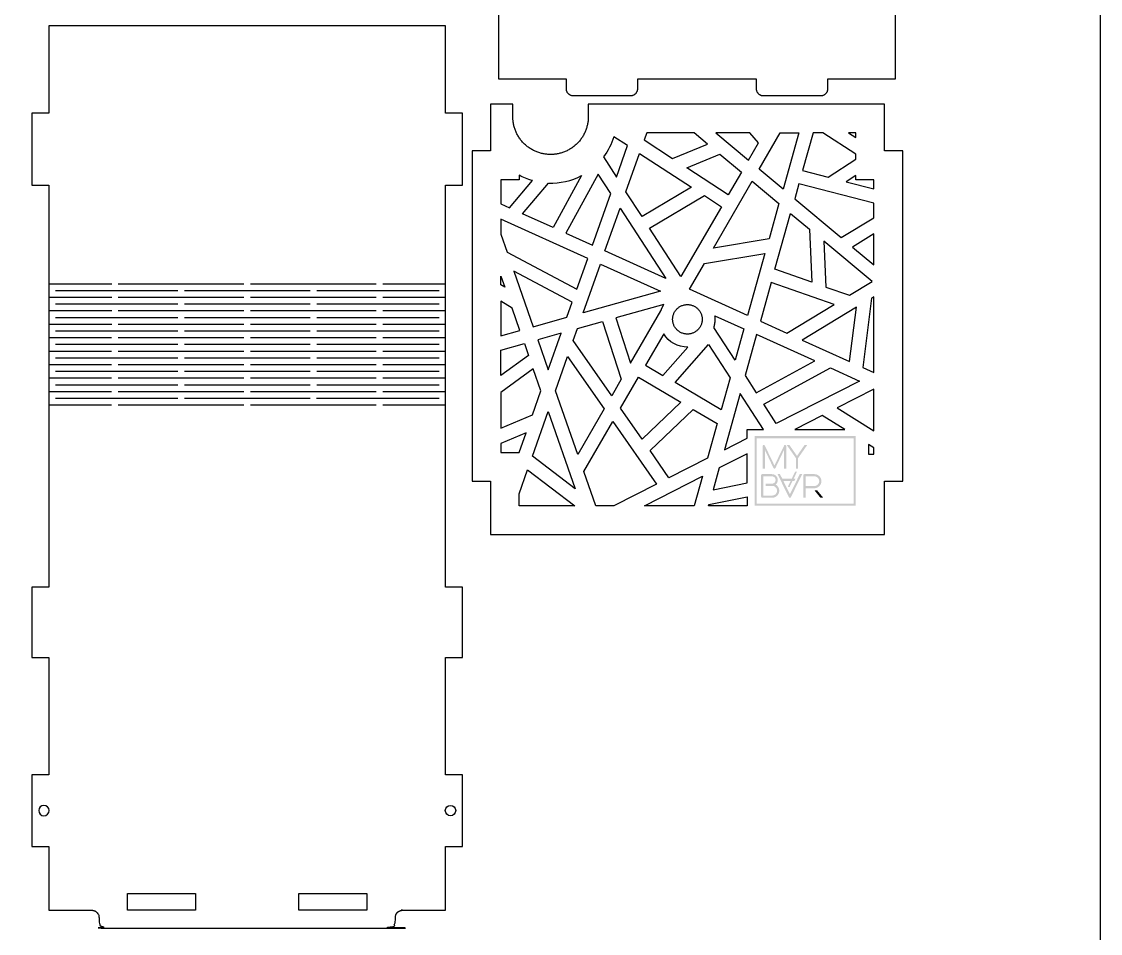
# Model space of a CAD drawing. Header units: millimetres. Extents: x -635 to 76, y -1320 to -500.
# Drawn here: x -224.7 to 76, y -1190.9 to -936.6 of the extents above; entities that cross this region are included whole.
import ezdxf

# ---------------------------------------------------------------- set-up
doc = ezdxf.new("R2010")
doc.units = ezdxf.units.MM
doc.layers.add('Default', color=18, linetype='Continuous', true_color=0x000000)
doc.layers.add('Layer 01', color=12, linetype='Continuous', true_color=0xc80000)

msp = doc.modelspace()

# ---------------------------------------------------------------- hatches: boundary and pattern name
at = {"layer": 'Default', "true_color": 0xffffff, "extrusion": (0, 0, -1)}
h = msp.add_hatch(color=7, dxfattribs=at)
h.paths.add_polyline_path([(-7.74, -1071.676), (20.404, -1071.676), (20.404, -1052.246), (-7.74, -1052.246)], flags=0)
h.paths.add_polyline_path([(19.85, -1071.036), (-7.185, -1071.036), (-7.185, -1052.886), (19.85, -1052.886)], flags=0)
for points in [[(11.617, -1061.327), (12.231, -1061.327), (12.231, -1056.101), (14.633, -1061.173), (14.639, -1061.182), (14.644, -1061.19), (14.65, -1061.199), (14.657, -1061.207), (14.663, -1061.214), (14.67, -1061.222), (14.676, -1061.229), (14.683, -1061.236), (14.691, -1061.243), (14.698, -1061.249), (14.706, -1061.255), (14.713, -1061.261), (14.722, -1061.267), (14.73, -1061.273), (14.738, -1061.278), (14.747, -1061.283), (14.756, -1061.288), (14.765, -1061.292), (14.774, -1061.296), (14.783, -1061.3), (14.792, -1061.304), (14.801, -1061.307), (14.81, -1061.31), (14.819, -1061.312), (14.829, -1061.315), (14.838, -1061.317), (14.847, -1061.318), (14.857, -1061.32), (14.867, -1061.321), (14.876, -1061.322), (14.886, -1061.322), (14.896, -1061.322), (14.906, -1061.322), (14.917, -1061.322), (14.927, -1061.321), (14.937, -1061.32), (14.946, -1061.319), (14.956, -1061.317), (14.965, -1061.315), (14.975, -1061.313), (14.984, -1061.311), (14.993, -1061.308), (15.002, -1061.305), (15.011, -1061.301), (15.02, -1061.298), (15.028, -1061.294), (15.037, -1061.29), (15.045, -1061.285), (15.053, -1061.28), (15.061, -1061.275), (15.069, -1061.27), (15.077, -1061.264), (15.084, -1061.258), (15.092, -1061.252), (15.099, -1061.245), (15.106, -1061.239), (15.113, -1061.231), (15.12, -1061.224), (15.127, -1061.216), (15.134, -1061.208), (15.14, -1061.2), (15.147, -1061.191), (15.153, -1061.183), (15.159, -1061.173), (17.552, -1056.101), (17.552, -1061.327), (18.166, -1061.327), (18.166, -1055.006), (18.166, -1054.992), (18.165, -1054.978), (18.164, -1054.964), (18.164, -1054.958), (18.163, -1054.951), (18.162, -1054.945), (18.161, -1054.938), (18.16, -1054.932), (18.158, -1054.926), (18.157, -1054.92), (18.156, -1054.914), (18.154, -1054.908), (18.152, -1054.902), (18.151, -1054.896), (18.149, -1054.891), (18.147, -1054.885), (18.145, -1054.879), (18.143, -1054.874), (18.14, -1054.869), (18.138, -1054.863), (18.135, -1054.858), (18.133, -1054.853), (18.13, -1054.848), (18.127, -1054.843), (18.124, -1054.838), (18.121, -1054.833), (18.118, -1054.829), (18.115, -1054.824), (18.111, -1054.819), (18.108, -1054.815), (18.104, -1054.811), (18.101, -1054.806), (18.097, -1054.802), (18.093, -1054.798), (18.089, -1054.794), (18.085, -1054.79), (18.081, -1054.786), (18.076, -1054.782), (18.072, -1054.778), (18.067, -1054.775), (18.063, -1054.771), (18.058, -1054.768), (18.053, -1054.764), (18.048, -1054.761), (18.043, -1054.758), (18.038, -1054.754), (18.032, -1054.751), (18.027, -1054.748), (18.021, -1054.745), (18.016, -1054.742), (18.01, -1054.74), (18.004, -1054.737), (17.998, -1054.734), (17.992, -1054.732), (17.986, -1054.729), (17.973, -1054.725), (17.96, -1054.72), (17.947, -1054.716), (17.941, -1054.714), (17.935, -1054.712), (17.929, -1054.711), (17.923, -1054.709), (17.917, -1054.707), (17.911, -1054.706), (17.905, -1054.705), (17.898, -1054.704), (17.892, -1054.703), (17.886, -1054.702), (17.88, -1054.701), (17.874, -1054.701), (17.868, -1054.7), (17.862, -1054.7), (17.856, -1054.7), (17.849, -1054.7), (17.843, -1054.7), (17.837, -1054.7), (17.831, -1054.701), (17.825, -1054.702), (17.818, -1054.702), (17.812, -1054.703), (17.806, -1054.704), (17.8, -1054.706), (17.794, -1054.707), (17.787, -1054.709), (17.781, -1054.71), (17.775, -1054.712), (17.769, -1054.714), (17.762, -1054.716), (17.756, -1054.718), (17.75, -1054.721), (17.737, -1054.726), (17.731, -1054.729), (17.725, -1054.731), (17.719, -1054.734), (17.714, -1054.737), (17.708, -1054.74), (17.702, -1054.743), (17.697, -1054.747), (17.691, -1054.75), (17.686, -1054.754), (17.681, -1054.757), (17.676, -1054.761), (17.671, -1054.764), (17.666, -1054.768), (17.661, -1054.772), (17.656, -1054.776), (17.652, -1054.78), (17.647, -1054.785), (17.643, -1054.789), (17.638, -1054.793), (17.634, -1054.798), (17.63, -1054.802), (17.626, -1054.807), (17.622, -1054.812), (17.618, -1054.817), (17.614, -1054.822), (17.61, -1054.827), (17.607, -1054.832), (17.603, -1054.837), (17.6, -1054.842), (17.596, -1054.848), (14.896, -1060.428), (12.187, -1054.848), (12.183, -1054.842), (12.18, -1054.837), (12.177, -1054.832), (12.173, -1054.827), (12.169, -1054.822), (12.166, -1054.817), (12.162, -1054.812), (12.158, -1054.807), (12.154, -1054.802), (12.15, -1054.798), (12.146, -1054.793), (12.141, -1054.789), (12.137, -1054.785), (12.132, -1054.78), (12.128, -1054.776), (12.123, -1054.772), (12.119, -1054.768), (12.114, -1054.764), (12.109, -1054.761), (12.104, -1054.757), (12.099, -1054.754), (12.094, -1054.75), (12.089, -1054.747), (12.083, -1054.743), (12.078, -1054.74), (12.072, -1054.737), (12.067, -1054.734), (12.061, -1054.731), (12.056, -1054.729), (12.05, -1054.726), (12.044, -1054.723), (12.038, -1054.721), (12.032, -1054.718), (12.026, -1054.716), (12.02, -1054.714), (12.014, -1054.712), (12.008, -1054.71), (12.002, -1054.709), (11.996, -1054.707), (11.99, -1054.706), (11.984, -1054.704), (11.978, -1054.703), (11.972, -1054.702), (11.965, -1054.702), (11.959, -1054.701), (11.953, -1054.7), (11.947, -1054.7), (11.941, -1054.7), (11.935, -1054.7), (11.929, -1054.7), (11.923, -1054.7), (11.917, -1054.701), (11.911, -1054.701), (11.905, -1054.702), (11.899, -1054.703), (11.893, -1054.704), (11.887, -1054.705), (11.881, -1054.706), (11.875, -1054.707), (11.869, -1054.709), (11.863, -1054.711), (11.857, -1054.712), (11.851, -1054.714), (11.845, -1054.716), (11.839, -1054.718), (11.833, -1054.72), (11.827, -1054.722), (11.821, -1054.724), (11.816, -1054.726), (11.81, -1054.728), (11.804, -1054.73), (11.799, -1054.733), (11.793, -1054.735), (11.788, -1054.738), (11.782, -1054.741), (11.777, -1054.744), (11.772, -1054.746), (11.766, -1054.75), (11.761, -1054.753), (11.756, -1054.756), (11.751, -1054.759), (11.746, -1054.763), (11.741, -1054.766), (11.736, -1054.77), (11.732, -1054.774), (11.727, -1054.777), (11.722, -1054.781), (11.718, -1054.785), (11.713, -1054.79), (11.709, -1054.794), (11.704, -1054.798), (11.7, -1054.803), (11.695, -1054.807), (11.691, -1054.812), (11.687, -1054.817), (11.683, -1054.821), (11.679, -1054.826), (11.675, -1054.831), (11.671, -1054.837), (11.667, -1054.842), (11.664, -1054.847), (11.66, -1054.852), (11.657, -1054.857), (11.654, -1054.863), (11.651, -1054.868), (11.648, -1054.873), (11.645, -1054.879), (11.643, -1054.884), (11.64, -1054.89), (11.638, -1054.896), (11.636, -1054.901), (11.633, -1054.907), (11.631, -1054.913), (11.63, -1054.919), (11.628, -1054.924), (11.626, -1054.93), (11.625, -1054.936), (11.623, -1054.942), (11.622, -1054.949), (11.621, -1054.955), (11.62, -1054.961), (11.619, -1054.967), (11.619, -1054.973), (11.618, -1054.98), (11.618, -1054.986), (11.617, -1054.993), (11.617, -1054.999), (11.617, -1055.006)], [(8.315, -1058.395), (8.315, -1061.297), (8.92, -1061.297), (8.92, -1058.368), (11.463, -1054.73), (10.718, -1054.73), (8.614, -1057.764), (6.518, -1054.73), (5.773, -1054.73)], [(8.618, -1062.187), (9.408, -1063.814), (10.664, -1066.403), (11.176, -1066.374), (9.867, -1063.683), (9.124, -1062.158)]]:
    msp.add_hatch(color=7, dxfattribs=at).paths.add_polyline_path(points, flags=0)
at = {"layer": 'Default', "true_color": 0xffffff}
h = msp.add_hatch(color=7, dxfattribs=at)
h.paths.add_polyline_path([(-13.84, -1066.457), (-13.876, -1066.401), (-13.913, -1066.347), (-13.951, -1066.294), (-13.991, -1066.243), (-14.033, -1066.194), (-14.075, -1066.146), (-14.119, -1066.099), (-14.164, -1066.054), (-14.211, -1066.011), (-14.259, -1065.969), (-14.309, -1065.929), (-14.36, -1065.89), (-14.412, -1065.853), (-14.465, -1065.818), (-14.52, -1065.783), (-14.576, -1065.751), (-14.542, -1065.722), (-14.508, -1065.692), (-14.476, -1065.662), (-14.444, -1065.631), (-14.413, -1065.598), (-14.383, -1065.566), (-14.354, -1065.532), (-14.327, -1065.498), (-14.3, -1065.462), (-14.274, -1065.426), (-14.249, -1065.39), (-14.225, -1065.352), (-14.202, -1065.314), (-14.179, -1065.275), (-14.158, -1065.235), (-14.138, -1065.194), (-14.119, -1065.153), (-14.101, -1065.111), (-14.084, -1065.069), (-14.069, -1065.026), (-14.055, -1064.983), (-14.042, -1064.939), (-14.03, -1064.895), (-14.02, -1064.851), (-14.01, -1064.806), (-14.002, -1064.761), (-13.996, -1064.715), (-13.99, -1064.669), (-13.986, -1064.622), (-13.983, -1064.575), (-13.981, -1064.527), (-13.98, -1064.479), (-13.981, -1064.437), (-13.982, -1064.395), (-13.985, -1064.353), (-13.988, -1064.312), (-13.993, -1064.271), (-13.998, -1064.23), (-14.005, -1064.19), (-14.012, -1064.15), (-14.021, -1064.11), (-14.03, -1064.071), (-14.04, -1064.032), (-14.052, -1063.994), (-14.064, -1063.956), (-14.078, -1063.918), (-14.092, -1063.881), (-14.107, -1063.844), (-14.124, -1063.807), (-14.141, -1063.772), (-14.158, -1063.736), (-14.177, -1063.701), (-14.196, -1063.667), (-14.216, -1063.634), (-14.237, -1063.6), (-14.259, -1063.568), (-14.281, -1063.536), (-14.304, -1063.504), (-14.328, -1063.473), (-14.352, -1063.443), (-14.378, -1063.413), (-14.404, -1063.384), (-14.43, -1063.355), (-14.458, -1063.327), (-14.486, -1063.299), (-14.515, -1063.272), (-14.544, -1063.246), (-14.574, -1063.221), (-14.605, -1063.196), (-14.636, -1063.173), (-14.667, -1063.15), (-14.699, -1063.127), (-14.732, -1063.106), (-14.765, -1063.085), (-14.799, -1063.065), (-14.833, -1063.046), (-14.868, -1063.027), (-14.903, -1063.009), (-14.939, -1062.992), (-14.975, -1062.976), (-15.012, -1062.961), (-15.05, -1062.946), (-15.087, -1062.933), (-15.125, -1062.92), (-15.164, -1062.909), (-15.202, -1062.899), (-15.242, -1062.889), (-15.281, -1062.881), (-15.321, -1062.873), (-15.361, -1062.867), (-15.402, -1062.861), (-15.443, -1062.857), (-15.484, -1062.853), (-15.526, -1062.851), (-15.568, -1062.849), (-15.611, -1062.849), (-18.294, -1062.849), (-18.301, -1062.849), (-18.309, -1062.849), (-18.317, -1062.85), (-18.324, -1062.85), (-18.331, -1062.851), (-18.339, -1062.852), (-18.346, -1062.853), (-18.353, -1062.854), (-18.36, -1062.856), (-18.367, -1062.857), (-18.375, -1062.859), (-18.381, -1062.861), (-18.388, -1062.863), (-18.395, -1062.866), (-18.402, -1062.868), (-18.409, -1062.871), (-18.415, -1062.874), (-18.422, -1062.877), (-18.429, -1062.88), (-18.435, -1062.883), (-18.442, -1062.887), (-18.448, -1062.89), (-18.454, -1062.894), (-18.461, -1062.898), (-18.467, -1062.902), (-18.473, -1062.907), (-18.479, -1062.911), (-18.485, -1062.916), (-18.491, -1062.921), (-18.497, -1062.926), (-18.503, -1062.931), (-18.509, -1062.937), (-18.514, -1062.942), (-18.52, -1062.948), (-18.525, -1062.953), (-18.53, -1062.959), (-18.535, -1062.965), (-18.54, -1062.971), (-18.544, -1062.977), (-18.549, -1062.983), (-18.553, -1062.989), (-18.557, -1062.995), (-18.561, -1063.001), (-18.565, -1063.007), (-18.568, -1063.014), (-18.571, -1063.02), (-18.575, -1063.026), (-18.578, -1063.033), (-18.58, -1063.04), (-18.583, -1063.046), (-18.585, -1063.053), (-18.588, -1063.06), (-18.59, -1063.067), (-18.592, -1063.074), (-18.593, -1063.081), (-18.595, -1063.088), (-18.596, -1063.095), (-18.597, -1063.102), (-18.598, -1063.109), (-18.599, -1063.117), (-18.6, -1063.124), (-18.6, -1063.132), (-18.6, -1063.139), (-18.601, -1063.147), (-18.601, -1069.109), (-18.6, -1069.116), (-18.6, -1069.124), (-18.6, -1069.131), (-18.599, -1069.139), (-18.598, -1069.146), (-18.597, -1069.154), (-18.596, -1069.161), (-18.595, -1069.168), (-18.593, -1069.175), (-18.592, -1069.182), (-18.59, -1069.189), (-18.588, -1069.196), (-18.585, -1069.203), (-18.583, -1069.21), (-18.58, -1069.217), (-18.578, -1069.224), (-18.575, -1069.23), (-18.571, -1069.237), (-18.568, -1069.244), (-18.565, -1069.25), (-18.561, -1069.257), (-18.557, -1069.263), (-18.553, -1069.269), (-18.549, -1069.275), (-18.544, -1069.282), (-18.54, -1069.288), (-18.535, -1069.294), (-18.53, -1069.3), (-18.525, -1069.306), (-18.52, -1069.312), (-18.514, -1069.318), (-18.509, -1069.323), (-18.503, -1069.329), (-18.497, -1069.335), (-18.491, -1069.34), (-18.485, -1069.345), (-18.479, -1069.35), (-18.473, -1069.355), (-18.467, -1069.359), (-18.461, -1069.364), (-18.454, -1069.368), (-18.448, -1069.372), (-18.442, -1069.376), (-18.435, -1069.38), (-18.429, -1069.383), (-18.422, -1069.386), (-18.415, -1069.39), (-18.409, -1069.392), (-18.402, -1069.395), (-18.395, -1069.398), (-18.388, -1069.4), (-18.381, -1069.403), (-18.375, -1069.405), (-18.367, -1069.407), (-18.36, -1069.408), (-18.353, -1069.41), (-18.346, -1069.411), (-18.339, -1069.412), (-18.331, -1069.413), (-18.324, -1069.414), (-18.317, -1069.415), (-18.309, -1069.415), (-18.301, -1069.415), (-18.294, -1069.416), (-15.471, -1069.416), (-15.422, -1069.414), (-15.373, -1069.411), (-15.324, -1069.407), (-15.276, -1069.402), (-15.229, -1069.395), (-15.182, -1069.388), (-15.135, -1069.379), (-15.088, -1069.369), (-15.042, -1069.358), (-14.996, -1069.346), (-14.951, -1069.333), (-14.906, -1069.318), (-14.861, -1069.303), (-14.817, -1069.286), (-14.773, -1069.268), (-14.73, -1069.249), (-14.687, -1069.229), (-14.645, -1069.208), (-14.603, -1069.186), (-14.562, -1069.163), (-14.522, -1069.14), (-14.482, -1069.116), (-14.443, -1069.091), (-14.404, -1069.065), (-14.367, -1069.038), (-14.33, -1069.011), (-14.293, -1068.982), (-14.257, -1068.953), (-14.222, -1068.923), (-14.188, -1068.892), (-14.154, -1068.861), (-14.121, -1068.828), (-14.088, -1068.795), (-14.057, -1068.761), (-14.026, -1068.726), (-13.996, -1068.691), (-13.967, -1068.655), (-13.939, -1068.618), (-13.912, -1068.58), (-13.886, -1068.542), (-13.861, -1068.503), (-13.836, -1068.463), (-13.813, -1068.423), (-13.79, -1068.382), (-13.768, -1068.34), (-13.748, -1068.297), (-13.728, -1068.254), (-13.708, -1068.21), (-13.69, -1068.165), (-13.674, -1068.121), (-13.658, -1068.075), (-13.643, -1068.03), (-13.63, -1067.984), (-13.618, -1067.938), (-13.607, -1067.892), (-13.597, -1067.845), (-13.588, -1067.798), (-13.58, -1067.751), (-13.574, -1067.703), (-13.569, -1067.655), (-13.565, -1067.607), (-13.562, -1067.558), (-13.56, -1067.51), (-13.559, -1067.46), (-13.561, -1067.392), (-13.564, -1067.324), (-13.569, -1067.257), (-13.577, -1067.191), (-13.587, -1067.125), (-13.593, -1067.093), (-13.599, -1067.06), (-13.606, -1067.028), (-13.613, -1066.996), (-13.621, -1066.965), (-13.63, -1066.933), (-13.639, -1066.902), (-13.648, -1066.871), (-13.658, -1066.84), (-13.669, -1066.809), (-13.68, -1066.779), (-13.692, -1066.749), (-13.704, -1066.718), (-13.717, -1066.689), (-13.731, -1066.659), (-13.745, -1066.629), (-13.759, -1066.6), (-13.774, -1066.571), (-13.79, -1066.542), (-13.806, -1066.513)], flags=0)
h.paths.add_polyline_path([(-14.278, -1067.986), (-14.292, -1068.017), (-14.306, -1068.047), (-14.321, -1068.076), (-14.336, -1068.105), (-14.352, -1068.134), (-14.368, -1068.161), (-14.386, -1068.189), (-14.403, -1068.216), (-14.422, -1068.242), (-14.441, -1068.268), (-14.46, -1068.293), (-14.481, -1068.318), (-14.501, -1068.342), (-14.523, -1068.366), (-14.545, -1068.389), (-14.568, -1068.412), (-14.591, -1068.434), (-14.615, -1068.455), (-14.639, -1068.476), (-14.664, -1068.497), (-14.689, -1068.517), (-14.714, -1068.536), (-14.741, -1068.555), (-14.767, -1068.573), (-14.794, -1068.59), (-14.822, -1068.607), (-14.85, -1068.623), (-14.878, -1068.639), (-14.907, -1068.654), (-14.937, -1068.669), (-14.967, -1068.683), (-14.997, -1068.696), (-15.028, -1068.709), (-15.059, -1068.721), (-15.09, -1068.732), (-15.122, -1068.743), (-15.153, -1068.752), (-15.185, -1068.761), (-15.217, -1068.768), (-15.249, -1068.775), (-15.282, -1068.782), (-15.314, -1068.787), (-15.347, -1068.792), (-15.38, -1068.795), (-15.414, -1068.798), (-15.447, -1068.8), (-15.481, -1068.801), (-15.514, -1068.802), (-17.987, -1068.802), (-17.987, -1063.454), (-15.611, -1063.454), (-15.585, -1063.454), (-15.559, -1063.455), (-15.533, -1063.457), (-15.507, -1063.459), (-15.482, -1063.462), (-15.456, -1063.465), (-15.431, -1063.47), (-15.406, -1063.475), (-15.381, -1063.48), (-15.357, -1063.486), (-15.332, -1063.493), (-15.308, -1063.501), (-15.284, -1063.509), (-15.26, -1063.518), (-15.236, -1063.527), (-15.212, -1063.537), (-15.189, -1063.548), (-15.166, -1063.559), (-15.143, -1063.57), (-15.121, -1063.582), (-15.099, -1063.594), (-15.078, -1063.607), (-15.057, -1063.62), (-15.037, -1063.634), (-15.017, -1063.648), (-14.997, -1063.662), (-14.978, -1063.677), (-14.959, -1063.692), (-14.941, -1063.707), (-14.922, -1063.723), (-14.905, -1063.74), (-14.888, -1063.756), (-14.871, -1063.774), (-14.855, -1063.791), (-14.839, -1063.809), (-14.823, -1063.828), (-14.808, -1063.846), (-14.793, -1063.866), (-14.779, -1063.885), (-14.765, -1063.905), (-14.751, -1063.926), (-14.738, -1063.947), (-14.726, -1063.968), (-14.713, -1063.99), (-14.702, -1064.012), (-14.69, -1064.034), (-14.679, -1064.057), (-14.669, -1064.081), (-14.658, -1064.104), (-14.649, -1064.128), (-14.64, -1064.152), (-14.632, -1064.176), (-14.625, -1064.201), (-14.618, -1064.225), (-14.612, -1064.25), (-14.606, -1064.275), (-14.601, -1064.3), (-14.597, -1064.325), (-14.593, -1064.35), (-14.59, -1064.376), (-14.588, -1064.401), (-14.586, -1064.427), (-14.585, -1064.453), (-14.585, -1064.479), (-14.585, -1064.506), (-14.586, -1064.532), (-14.588, -1064.558), (-14.59, -1064.583), (-14.593, -1064.609), (-14.597, -1064.634), (-14.601, -1064.659), (-14.606, -1064.684), (-14.612, -1064.709), (-14.618, -1064.734), (-14.625, -1064.759), (-14.632, -1064.783), (-14.64, -1064.807), (-14.649, -1064.831), (-14.658, -1064.855), (-14.669, -1064.878), (-14.679, -1064.902), (-14.69, -1064.925), (-14.702, -1064.948), (-14.713, -1064.97), (-14.726, -1064.992), (-14.738, -1065.013), (-14.751, -1065.034), (-14.765, -1065.055), (-14.779, -1065.075), (-14.793, -1065.095), (-14.808, -1065.115), (-14.823, -1065.134), (-14.839, -1065.153), (-14.855, -1065.171), (-14.871, -1065.189), (-14.888, -1065.207), (-14.905, -1065.224), (-14.922, -1065.241), (-14.941, -1065.258), (-14.959, -1065.274), (-14.978, -1065.289), (-14.997, -1065.304), (-15.017, -1065.318), (-15.037, -1065.332), (-15.057, -1065.346), (-15.078, -1065.359), (-15.099, -1065.371), (-15.121, -1065.383), (-15.143, -1065.395), (-15.166, -1065.406), (-15.189, -1065.416), (-15.212, -1065.426), (-15.236, -1065.436), (-15.26, -1065.445), (-15.284, -1065.453), (-15.308, -1065.461), (-15.332, -1065.468), (-15.357, -1065.474), (-15.381, -1065.48), (-15.406, -1065.486), (-15.431, -1065.49), (-15.456, -1065.494), (-15.482, -1065.498), (-15.507, -1065.5), (-15.533, -1065.502), (-15.559, -1065.504), (-15.585, -1065.505), (-15.611, -1065.505), (-17.316, -1065.505), (-17.316, -1066.119), (-15.514, -1066.119), (-15.481, -1066.119), (-15.447, -1066.121), (-15.414, -1066.123), (-15.38, -1066.126), (-15.347, -1066.129), (-15.314, -1066.134), (-15.282, -1066.139), (-15.249, -1066.145), (-15.217, -1066.152), (-15.185, -1066.16), (-15.153, -1066.169), (-15.122, -1066.178), (-15.09, -1066.188), (-15.059, -1066.199), (-15.028, -1066.211), (-14.997, -1066.224), (-14.967, -1066.238), (-14.937, -1066.252), (-14.907, -1066.266), (-14.878, -1066.282), (-14.85, -1066.298), (-14.822, -1066.314), (-14.794, -1066.331), (-14.767, -1066.349), (-14.741, -1066.368), (-14.714, -1066.387), (-14.689, -1066.406), (-14.664, -1066.426), (-14.639, -1066.447), (-14.615, -1066.469), (-14.591, -1066.491), (-14.568, -1066.514), (-14.545, -1066.537), (-14.523, -1066.561), (-14.501, -1066.585), (-14.481, -1066.609), (-14.46, -1066.635), (-14.441, -1066.66), (-14.422, -1066.686), (-14.403, -1066.713), (-14.386, -1066.74), (-14.368, -1066.768), (-14.352, -1066.796), (-14.336, -1066.824), (-14.321, -1066.853), (-14.306, -1066.883), (-14.292, -1066.913), (-14.278, -1066.943), (-14.266, -1066.974), (-14.254, -1067.005), (-14.243, -1067.036), (-14.232, -1067.068), (-14.223, -1067.099), (-14.214, -1067.131), (-14.206, -1067.163), (-14.199, -1067.195), (-14.193, -1067.228), (-14.188, -1067.26), (-14.183, -1067.293), (-14.18, -1067.326), (-14.177, -1067.359), (-14.175, -1067.393), (-14.173, -1067.427), (-14.173, -1067.46), (-14.173, -1067.495), (-14.175, -1067.53), (-14.177, -1067.564), (-14.18, -1067.599), (-14.183, -1067.632), (-14.188, -1067.666), (-14.193, -1067.699), (-14.199, -1067.732), (-14.206, -1067.765), (-14.214, -1067.798), (-14.223, -1067.83), (-14.232, -1067.862), (-14.243, -1067.893), (-14.254, -1067.925), (-14.266, -1067.956)], flags=0)
for points in [[(-10.859, -1069.27), (-10.854, -1069.281), (-10.848, -1069.291), (-10.842, -1069.301), (-10.836, -1069.311), (-10.83, -1069.32), (-10.823, -1069.329), (-10.817, -1069.338), (-10.81, -1069.346), (-10.803, -1069.354), (-10.799, -1069.358), (-10.795, -1069.362), (-10.792, -1069.365), (-10.788, -1069.369), (-10.784, -1069.373), (-10.78, -1069.376), (-10.777, -1069.379), (-10.773, -1069.383), (-10.769, -1069.386), (-10.765, -1069.389), (-10.761, -1069.392), (-10.756, -1069.395), (-10.752, -1069.398), (-10.748, -1069.401), (-10.744, -1069.403), (-10.74, -1069.406), (-10.735, -1069.408), (-10.731, -1069.411), (-10.726, -1069.413), (-10.722, -1069.415), (-10.717, -1069.418), (-10.713, -1069.42), (-10.708, -1069.422), (-10.704, -1069.424), (-10.699, -1069.425), (-10.694, -1069.427), (-10.689, -1069.429), (-10.684, -1069.43), (-10.679, -1069.432), (-10.674, -1069.433), (-10.669, -1069.435), (-10.664, -1069.436), (-10.659, -1069.437), (-10.654, -1069.438), (-10.644, -1069.44), (-10.633, -1069.441), (-10.622, -1069.443), (-10.611, -1069.443), (-10.6, -1069.444), (-10.589, -1069.444), (-10.578, -1069.444), (-10.566, -1069.443), (-10.555, -1069.443), (-10.545, -1069.441), (-10.534, -1069.44), (-10.524, -1069.438), (-10.518, -1069.437), (-10.513, -1069.436), (-10.508, -1069.435), (-10.503, -1069.433), (-10.498, -1069.432), (-10.493, -1069.43), (-10.489, -1069.429), (-10.484, -1069.427), (-10.479, -1069.425), (-10.474, -1069.424), (-10.47, -1069.422), (-10.465, -1069.42), (-10.46, -1069.418), (-10.456, -1069.415), (-10.451, -1069.413), (-10.447, -1069.411), (-10.443, -1069.408), (-10.438, -1069.406), (-10.434, -1069.403), (-10.43, -1069.401), (-10.425, -1069.398), (-10.421, -1069.395), (-10.417, -1069.392), (-10.413, -1069.389), (-10.409, -1069.386), (-10.405, -1069.383), (-10.401, -1069.379), (-10.397, -1069.376), (-10.394, -1069.373), (-10.39, -1069.369), (-10.386, -1069.365), (-10.382, -1069.362), (-10.379, -1069.358), (-10.375, -1069.354), (-10.368, -1069.346), (-10.361, -1069.338), (-10.355, -1069.329), (-10.348, -1069.32), (-10.342, -1069.311), (-10.336, -1069.301), (-10.33, -1069.291), (-10.324, -1069.281), (-10.318, -1069.27), (-7.16, -1062.849), (-7.85, -1062.849), (-8.696, -1064.611), (-10.589, -1068.45), (-12.415, -1064.721), (-9.325, -1064.721), (-9.032, -1064.11), (-12.712, -1064.11), (-13.363, -1062.849), (-14.035, -1062.849)], [(-3.038, -1067.328), (-3.769, -1067.328), (-2.097, -1069.407), (-1.308, -1069.407)]]:
    msp.add_hatch(color=7, dxfattribs=at).paths.add_polyline_path(points, flags=0)
h = msp.add_hatch(color=7, dxfattribs=at)
h.paths.add_polyline_path([(-2.816, -1066.509), (-2.779, -1066.487), (-2.742, -1066.465), (-2.706, -1066.442), (-2.671, -1066.418), (-2.637, -1066.394), (-2.603, -1066.368), (-2.569, -1066.343), (-2.536, -1066.316), (-2.504, -1066.289), (-2.472, -1066.261), (-2.441, -1066.232), (-2.41, -1066.203), (-2.38, -1066.173), (-2.351, -1066.143), (-2.322, -1066.111), (-2.294, -1066.079), (-2.266, -1066.047), (-2.24, -1066.014), (-2.213, -1065.98), (-2.188, -1065.946), (-2.164, -1065.911), (-2.14, -1065.876), (-2.117, -1065.841), (-2.095, -1065.804), (-2.073, -1065.768), (-2.052, -1065.731), (-2.032, -1065.693), (-2.013, -1065.655), (-1.994, -1065.616), (-1.977, -1065.576), (-1.96, -1065.537), (-1.943, -1065.496), (-1.928, -1065.456), (-1.914, -1065.415), (-1.9, -1065.373), (-1.888, -1065.331), (-1.876, -1065.289), (-1.866, -1065.247), (-1.856, -1065.204), (-1.848, -1065.161), (-1.841, -1065.118), (-1.834, -1065.074), (-1.829, -1065.03), (-1.824, -1064.985), (-1.821, -1064.94), (-1.818, -1064.895), (-1.817, -1064.85), (-1.816, -1064.804), (-1.817, -1064.755), (-1.818, -1064.706), (-1.821, -1064.657), (-1.825, -1064.609), (-1.831, -1064.561), (-1.837, -1064.513), (-1.845, -1064.466), (-1.853, -1064.419), (-1.863, -1064.372), (-1.874, -1064.326), (-1.887, -1064.28), (-1.9, -1064.234), (-1.915, -1064.189), (-1.93, -1064.143), (-1.947, -1064.099), (-1.965, -1064.054), (-1.984, -1064.01), (-2.004, -1063.967), (-2.025, -1063.924), (-2.047, -1063.882), (-2.07, -1063.841), (-2.093, -1063.801), (-2.117, -1063.761), (-2.143, -1063.722), (-2.169, -1063.684), (-2.196, -1063.646), (-2.224, -1063.609), (-2.253, -1063.573), (-2.283, -1063.538), (-2.313, -1063.503), (-2.345, -1063.469), (-2.377, -1063.436), (-2.41, -1063.404), (-2.444, -1063.372), (-2.479, -1063.341), (-2.514, -1063.311), (-2.55, -1063.282), (-2.586, -1063.254), (-2.623, -1063.226), (-2.661, -1063.199), (-2.699, -1063.174), (-2.739, -1063.148), (-2.778, -1063.124), (-2.819, -1063.101), (-2.86, -1063.078), (-2.901, -1063.056), (-2.944, -1063.035), (-2.986, -1063.015), (-3.03, -1062.996), (-3.074, -1062.978), (-3.118, -1062.961), (-3.163, -1062.946), (-3.208, -1062.931), (-3.253, -1062.918), (-3.299, -1062.906), (-3.345, -1062.895), (-3.391, -1062.885), (-3.438, -1062.876), (-3.486, -1062.869), (-3.533, -1062.862), (-3.581, -1062.857), (-3.63, -1062.853), (-3.678, -1062.85), (-3.727, -1062.849), (-6.55, -1062.849), (-6.558, -1062.849), (-6.566, -1062.849), (-6.573, -1062.85), (-6.581, -1062.85), (-6.588, -1062.851), (-6.595, -1062.852), (-6.603, -1062.853), (-6.61, -1062.855), (-6.617, -1062.856), (-6.624, -1062.858), (-6.631, -1062.86), (-6.638, -1062.862), (-6.645, -1062.864), (-6.652, -1062.866), (-6.659, -1062.869), (-6.666, -1062.872), (-6.672, -1062.875), (-6.679, -1062.878), (-6.685, -1062.881), (-6.692, -1062.885), (-6.698, -1062.888), (-6.705, -1062.892), (-6.711, -1062.896), (-6.717, -1062.901), (-6.723, -1062.905), (-6.73, -1062.91), (-6.736, -1062.914), (-6.742, -1062.919), (-6.748, -1062.924), (-6.754, -1062.93), (-6.759, -1062.935), (-6.765, -1062.941), (-6.771, -1062.947), (-6.776, -1062.952), (-6.782, -1062.958), (-6.787, -1062.964), (-6.792, -1062.97), (-6.797, -1062.976), (-6.801, -1062.983), (-6.806, -1062.989), (-6.81, -1062.995), (-6.814, -1063.001), (-6.818, -1063.008), (-6.821, -1063.014), (-6.825, -1063.021), (-6.828, -1063.027), (-6.831, -1063.034), (-6.834, -1063.041), (-6.837, -1063.047), (-6.84, -1063.054), (-6.842, -1063.061), (-6.844, -1063.068), (-6.846, -1063.075), (-6.848, -1063.082), (-6.85, -1063.089), (-6.852, -1063.096), (-6.853, -1063.103), (-6.854, -1063.111), (-6.855, -1063.118), (-6.856, -1063.125), (-6.857, -1063.133), (-6.857, -1063.14), (-6.857, -1063.148), (-6.857, -1063.155), (-6.857, -1069.407), (-6.244, -1069.407), (-6.244, -1066.759), (-4.227, -1066.759), (-4.226, -1066.76), (-3.511, -1066.76), (-3.467, -1066.752), (-3.422, -1066.744), (-3.377, -1066.733), (-3.332, -1066.722), (-3.286, -1066.709), (-3.241, -1066.695), (-3.195, -1066.68), (-3.15, -1066.664), (-3.106, -1066.647), (-3.061, -1066.629), (-3.018, -1066.611), (-2.975, -1066.591), (-2.934, -1066.571), (-2.893, -1066.551), (-2.854, -1066.53)], flags=0)
h.paths.add_polyline_path([(-6.244, -1066.145), (-6.244, -1063.462), (-3.771, -1063.462), (-3.737, -1063.463), (-3.704, -1063.464), (-3.67, -1063.466), (-3.637, -1063.469), (-3.604, -1063.473), (-3.571, -1063.477), (-3.539, -1063.483), (-3.506, -1063.489), (-3.474, -1063.496), (-3.442, -1063.504), (-3.41, -1063.512), (-3.378, -1063.522), (-3.347, -1063.532), (-3.316, -1063.543), (-3.285, -1063.555), (-3.254, -1063.568), (-3.224, -1063.581), (-3.194, -1063.595), (-3.164, -1063.61), (-3.135, -1063.625), (-3.107, -1063.641), (-3.079, -1063.657), (-3.051, -1063.674), (-3.024, -1063.692), (-2.997, -1063.71), (-2.971, -1063.728), (-2.945, -1063.748), (-2.92, -1063.767), (-2.896, -1063.788), (-2.871, -1063.809), (-2.848, -1063.83), (-2.824, -1063.852), (-2.802, -1063.875), (-2.78, -1063.898), (-2.758, -1063.922), (-2.737, -1063.947), (-2.717, -1063.971), (-2.697, -1063.997), (-2.678, -1064.022), (-2.66, -1064.049), (-2.642, -1064.076), (-2.625, -1064.103), (-2.609, -1064.131), (-2.593, -1064.159), (-2.577, -1064.188), (-2.563, -1064.217), (-2.549, -1064.247), (-2.535, -1064.278), (-2.522, -1064.309), (-2.51, -1064.34), (-2.499, -1064.371), (-2.489, -1064.403), (-2.48, -1064.435), (-2.471, -1064.467), (-2.463, -1064.499), (-2.456, -1064.532), (-2.45, -1064.565), (-2.445, -1064.598), (-2.44, -1064.632), (-2.436, -1064.666), (-2.434, -1064.7), (-2.431, -1064.734), (-2.43, -1064.769), (-2.43, -1064.804), (-2.43, -1064.839), (-2.431, -1064.873), (-2.434, -1064.908), (-2.436, -1064.942), (-2.44, -1064.975), (-2.445, -1065.009), (-2.45, -1065.042), (-2.456, -1065.074), (-2.463, -1065.107), (-2.471, -1065.139), (-2.48, -1065.171), (-2.489, -1065.202), (-2.499, -1065.234), (-2.51, -1065.265), (-2.522, -1065.295), (-2.535, -1065.325), (-2.549, -1065.355), (-2.563, -1065.385), (-2.577, -1065.414), (-2.593, -1065.442), (-2.609, -1065.471), (-2.625, -1065.498), (-2.642, -1065.525), (-2.66, -1065.552), (-2.678, -1065.579), (-2.697, -1065.605), (-2.717, -1065.63), (-2.737, -1065.655), (-2.758, -1065.68), (-2.78, -1065.704), (-2.802, -1065.727), (-2.824, -1065.751), (-2.848, -1065.773), (-2.871, -1065.795), (-2.896, -1065.817), (-2.92, -1065.838), (-2.945, -1065.858), (-2.971, -1065.878), (-2.997, -1065.897), (-3.024, -1065.915), (-3.051, -1065.933), (-3.079, -1065.95), (-3.107, -1065.966), (-3.135, -1065.982), (-3.164, -1065.998), (-3.194, -1066.012), (-3.224, -1066.026), (-3.254, -1066.04), (-3.285, -1066.053), (-3.316, -1066.065), (-3.347, -1066.076), (-3.378, -1066.086), (-3.41, -1066.095), (-3.442, -1066.104), (-3.474, -1066.112), (-3.506, -1066.119), (-3.539, -1066.125), (-3.571, -1066.13), (-3.604, -1066.135), (-3.637, -1066.139), (-3.67, -1066.142), (-3.704, -1066.144), (-3.737, -1066.145), (-3.771, -1066.145)], flags=0)

# ---------------------------------------------------------------- linework, layer by layer
at = {"layer": 'Default'}
for points in [[(-50.475, -967.676), (-51.18, -969.672), (-43.325, -974.791), (-33.526, -970.816), (-37.287, -967.676)], [(-31.272, -967.676), (-22.158, -975.285), (-19.341, -970.425), (-21.769, -967.676)], [(-8.108, -967.676), (-12.5, -983.35), (-19.155, -977.792), (-13.291, -967.676)], [(-4.104, -967.676), (-7.056, -978.213), (0.037, -980.028), (7.74, -974.978), (7.74, -973.589), (-1.378, -967.676)], [(5.708, -967.676), (7.74, -968.994), (7.74, -967.676)], [(-52.503, -973.412), (-38.029, -982.844), (-51.78, -991.026), (-56.276, -984.083)], [(-24.12, -978.67), (-27.754, -984.938), (-39.327, -977.396), (-30.119, -973.661)], [(-60.543, -984.586), (-64.041, -979.184), (-73.032, -995.69), (-65.649, -999.025)], [(7.74, -979.588), (5.095, -981.322), (12.84, -983.304), (12.84, -980.737), (7.74, -980.737)], [(-13.64, -987.42), (-16.399, -997.266), (-31.923, -999.817), (-21.117, -981.177)], [(12.84, -987.284), (-8.097, -981.927), (-9.255, -986.059), (3.734, -996.904), (12.84, -991.337)], [(-34.431, -985.189), (-29.69, -988.278), (-40.965, -1007.728), (-49.683, -994.265)], [(-45.215, -1008.257), (-62.123, -1000.618), (-57.898, -988.671)], [(-91.16, -995.957), (-89.422, -1000.933), (-69.965, -1011.231), (-66.939, -1002.673), (-91.16, -991.73)], [(-14.766, -1005.73), (-10.395, -990.13), (-5.141, -994.517), (-4.467, -1009.323)], [(-1.129, -997.867), (-0.545, -1010.691), (6.023, -1012.982), (12.382, -1009.147)], [(12.84, -995.856), (6.858, -999.513), (12.84, -1004.507)], [(-34.426, -1004.135), (-17.546, -1001.361), (-22.37, -1018.578), (-38.559, -1011.264)], [(-71.264, -1014.905), (-87.552, -1006.285), (-82.154, -1021.732), (-72.749, -1019.105)], [(-68.212, -1017.838), (-63.413, -1004.266), (-46.684, -1011.824)], [(-91.16, -1007.645), (-90.077, -1010.746), (-91.16, -1010.065)], [(-15.809, -1009.45), (-18.816, -1020.184), (-11.441, -1023.516), (1.734, -1015.569)], [(-91.16, -1024.248), (-85.875, -1022.771), (-88.037, -1016.582), (-91.16, -1014.619)], [(12.84, -1013.374), (12.16, -1013.784), (9.74, -1033.085), (12.84, -1034.486)], [(7.956, -1016.319), (-7.173, -1025.444), (6.063, -1031.424)], [(-69.782, -1022.279), (-62.787, -1020.325), (-57.581, -1036.391), (-60.242, -1040.98), (-70.955, -1025.595)], [(-80.88, -1025.379), (-77.941, -1033.789), (-74.32, -1023.547)], [(-23.069, -1035.364), (-19.983, -1040.131), (-3.675, -1031.255), (-19.868, -1023.939)], [(-91.16, -1028.251), (-84.601, -1026.419), (-83.444, -1029.729), (-91.16, -1035.375)], [(-33.275, -1026.696), (-27.251, -1035.999), (-29.744, -1044.896), (-42.611, -1037.317)], [(-75.909, -1039.605), (-72.537, -1030.07), (-62.376, -1044.662), (-69.717, -1057.326)], [(-91.16, -1050.014), (-82.37, -1046.312), (-79.995, -1039.598), (-82.128, -1033.494), (-91.16, -1040.103)], [(8.802, -1036.893), (-14.432, -1048.702), (-17.881, -1043.376), (0.732, -1033.246)], [(-52.783, -1035.801), (-40.988, -1042.748), (-51.807, -1053.092), (-57.81, -1044.473)], [(-24.457, -1040.315), (-28.862, -1056.036), (-22.523, -1052.815), (-22.523, -1050.386), (-17.935, -1050.386)], [(12.84, -1039.165), (2.569, -1044.386), (12.84, -1050.793)], [(-70.451, -1066.913), (-82.365, -1057.864), (-77.963, -1045.415)], [(-49.578, -1056.294), (-37.536, -1044.781), (-30.82, -1048.737), (-33.53, -1058.409), (-44.295, -1063.881)], [(-64.703, -1071.676), (-68.041, -1062.122), (-59.944, -1048.154), (-47.765, -1065.644), (-59.631, -1071.676)], [(-1.57, -1046.49), (-9.235, -1050.386), (4.675, -1050.386)], [(-86.082, -1056.811), (-84.13, -1051.292), (-91.16, -1054.253), (-91.16, -1056.811)], [(12.84, -1057.309), (12.84, -1055.48), (11.341, -1054.544), (11.341, -1057.309)], [(-30.275, -1061.079), (-31.983, -1067.176), (-22.523, -1065.274), (-22.523, -1057.14)], [(-86.06, -1068.315), (-83.715, -1061.681), (-70.555, -1071.676), (-86.06, -1071.676)], [(-51.122, -1071.676), (-34.943, -1063.453), (-37.247, -1071.676)], [(-33.244, -1071.676), (-33.15, -1071.343), (-22.523, -1069.206), (-22.523, -1071.676)], [(-176.213, -1179.745), (-176.213, -1184.445), (-195.175, -1184.445), (-195.175, -1179.745)], [(-128.5, -1179.745), (-128.5, -1184.445), (-147.462, -1184.445), (-147.462, -1179.745)]]:
    msp.add_lwpolyline(points, close=True, dxfattribs=at)
for points in [[(-62.55, -974.394), (-58.921, -979.998), (-55.826, -971.246), (-59.639, -968.761)], [(-86.06, -979.507), (-86.06, -980.737), (-91.16, -980.737), (-91.16, -987.5), (-88.756, -988.586), (-82.353, -981.01)], [(-68.64, -979.567), (-76.556, -994.098), (-85.103, -990.236), (-77.892, -981.705)], [(-217.117, -1009.741), (-199.605, -1009.741)], [(-197.762, -1009.74), (-162.738, -1009.739)], [(-160.895, -1009.739), (-125.872, -1009.738)], [(-124.028, -1009.738), (-106.517, -1009.738)], [(-215.274, -1011.618), (-181.173, -1011.617)], [(-179.329, -1011.617), (-144.306, -1011.616)], [(-142.463, -1011.616), (-108.361, -1011.615)], [(-217.119, -1013.495), (-199.607, -1013.495)], [(-215.277, -1015.373), (-181.175, -1015.371)], [(-197.764, -1013.495), (-162.741, -1013.494)], [(-179.332, -1015.371), (-144.308, -1015.37)], [(-160.897, -1013.494), (-125.874, -1013.493)], [(-142.465, -1015.37), (-108.363, -1015.369)], [(-124.031, -1013.493), (-106.519, -1013.492)], [(-45.714, -1015.556), (-59.071, -1019.287), (-54.981, -1031.906), (-46.544, -1017.351)], [(-217.121, -1017.25), (-199.61, -1017.249)], [(-215.279, -1019.127), (-181.177, -1019.126)], [(-197.766, -1017.249), (-162.743, -1017.248)], [(-179.334, -1019.126), (-144.311, -1019.125)], [(-160.9, -1017.248), (-125.876, -1017.247)], [(-142.467, -1019.125), (-108.366, -1019.124)], [(-124.033, -1017.247), (-106.521, -1017.246)], [(-31.482, -1018.692), (-23.422, -1022.334), (-25.864, -1031.048), (-31.759, -1021.944)], [(-217.124, -1021.004), (-199.612, -1021.004)], [(-197.769, -1021.003), (-162.745, -1021.002)], [(-160.902, -1021.002), (-125.879, -1021.001)], [(-124.035, -1021.001), (-106.524, -1021.001)], [(-217.126, -1024.758), (-199.614, -1024.758)], [(-215.281, -1022.881), (-181.18, -1022.88)], [(-197.771, -1024.758), (-162.748, -1024.757)], [(-179.336, -1022.88), (-144.313, -1022.879)], [(-160.904, -1024.757), (-125.881, -1024.756)], [(-142.47, -1022.879), (-108.368, -1022.878)], [(-124.038, -1024.756), (-106.526, -1024.755)], [(-45.77, -1023.704), (-50.849, -1032.466), (-45.994, -1035.325), (-39.041, -1027.415)], [(-215.284, -1026.636), (-181.182, -1026.634)], [(-179.339, -1026.634), (-144.315, -1026.633)], [(-142.472, -1026.633), (-108.37, -1026.632)], [(-217.128, -1028.513), (-199.617, -1028.512)], [(-215.286, -1030.39), (-181.184, -1030.389)], [(-197.773, -1028.512), (-162.75, -1028.511)], [(-179.341, -1030.389), (-144.318, -1030.388)], [(-160.907, -1028.511), (-125.883, -1028.51)], [(-142.474, -1030.388), (-108.373, -1030.387)], [(-124.04, -1028.51), (-106.528, -1028.509)], [(-217.131, -1032.267), (-199.619, -1032.267)], [(-215.288, -1034.144), (-181.187, -1034.143)], [(-197.776, -1032.266), (-162.752, -1032.265)], [(-179.343, -1034.143), (-144.32, -1034.142)], [(-160.909, -1032.265), (-125.886, -1032.264)], [(-142.477, -1034.142), (-108.375, -1034.141)], [(-124.042, -1032.264), (-106.531, -1032.264)], [(-217.133, -1036.021), (-199.621, -1036.021)], [(-197.778, -1036.021), (-162.755, -1036.02)], [(-160.911, -1036.02), (-125.888, -1036.019)], [(-124.045, -1036.019), (-106.533, -1036.018)], [(-217.135, -1039.776), (-199.624, -1039.775)], [(-215.291, -1037.899), (-181.189, -1037.897)], [(-197.78, -1039.775), (-162.757, -1039.774)], [(-179.346, -1037.897), (-144.322, -1037.896)], [(-160.914, -1039.774), (-125.89, -1039.773)], [(-142.479, -1037.896), (-108.377, -1037.895)], [(-124.047, -1039.773), (-106.535, -1039.772)], [(-215.293, -1041.653), (-181.191, -1041.652)], [(-179.348, -1041.652), (-144.325, -1041.651)], [(-142.481, -1041.651), (-108.38, -1041.65)], [(-217.138, -1043.53), (-199.626, -1043.53)], [(-197.783, -1043.529), (-162.759, -1043.528)], [(-160.916, -1043.528), (-125.893, -1043.527)], [(-124.049, -1043.527), (-106.538, -1043.527)]]:
    msp.add_lwpolyline(points, dxfattribs=at)
at = {"layer": 'Default', "extrusion": (0, 0, -1)}
msp.add_circle((218.488, -1156.669), 1.45, dxfattribs=at)
at = {"layer": 'Default'}
msp.add_circle((-105.188, -1156.669), 1.45, dxfattribs=at)
at = {"layer": 'Default', "extrusion": (0, 0, -1)}
for centre, radius, start, end in [((77.294, -963.207), 18.508, 197.46308, 217.18939), ((77.294, -963.207), 18.508, 285.86342, 298.27244), ((39.16, -1019.676), 7.741, 269.11653, 328.63936)]:
    msp.add_arc(centre, radius, start, end, dxfattribs=at)
at = {"layer": 'Default'}
msp.add_arc((-77.294, -963.207), 18.508, 268.1472, 297.87864, dxfattribs=at)
for points in [[(-91.786, -922.335), (-91.786, -937.472), (-91.786, -952.608)], [(18.814, -952.608), (18.814, -937.472), (18.814, -922.335)], [(-106.538, -937.816), (-161.838, -937.816), (-217.138, -937.816)], [(-217.138, -937.816), (-217.138, -949.023), (-217.138, -962.231)], [(-106.538, -962.231), (-106.538, -949.023), (-106.538, -937.816)], [(-91.786, -952.608), (-82.387, -952.608), (-72.987, -952.608)], [(-72.987, -952.608), (-72.987, -953.958), (-72.987, -955.308)], [(-52.987, -952.608), (-36.486, -952.608), (-19.986, -952.608)], [(0.014, -952.608), (9.414, -952.608), (18.814, -952.608)], [(-87.801, -959.676), (-90.931, -959.676), (-94.06, -959.676)], [(-94.06, -959.676), (-94.06, -966.206), (-94.06, -972.737)], [(15.74, -959.676), (-25.523, -959.676), (-66.786, -959.676)], [(-66.786, -959.676), (-66.786, -961.441), (-66.786, -963.207)], [(15.74, -972.737), (15.74, -966.206), (15.74, -959.676)], [(-217.138, -962.231), (-219.488, -962.231), (-221.838, -962.231)], [(-221.838, -962.231), (-221.838, -972.231), (-221.838, -982.231)], [(-101.838, -962.231), (-104.188, -962.231), (-106.538, -962.231)], [(-101.838, -982.231), (-101.838, -972.231), (-101.838, -962.231)], [(-94.06, -972.737), (-96.61, -972.737), (-99.16, -972.737)], [(-99.16, -972.737), (-99.16, -1018.397), (-99.16, -1064.811)], [(20.84, -972.737), (18.29, -972.737), (15.74, -972.737)], [(20.84, -1064.811), (20.84, -1018.397), (20.84, -972.737)], [(-221.838, -982.231), (-219.488, -982.231), (-217.138, -982.231)], [(-217.138, -982.231), (-217.138, -1036.788), (-217.138, -1094.345)], [(-106.538, -1094.345), (-106.538, -1036.788), (-106.538, -982.231)], [(-106.538, -982.231), (-104.188, -982.231), (-101.838, -982.231)], [(-99.16, -1064.811), (-96.61, -1064.811), (-94.06, -1064.811)], [(-94.06, -1064.811), (-94.06, -1071.866), (-94.06, -1079.676)], [(15.74, -1079.676), (15.74, -1071.866), (15.74, -1064.811)], [(15.74, -1064.811), (18.29, -1064.811), (20.84, -1064.811)], [(-94.06, -1079.676), (-39.16, -1079.676), (15.74, -1079.676)], [(-217.138, -1094.345), (-219.488, -1094.345), (-221.838, -1094.345)], [(-221.838, -1094.345), (-221.838, -1104.145), (-221.838, -1113.945)], [(-101.838, -1094.345), (-104.188, -1094.345), (-106.538, -1094.345)], [(-101.838, -1113.945), (-101.838, -1104.145), (-101.838, -1094.345)], [(-221.838, -1113.945), (-219.488, -1113.945), (-217.138, -1113.945)], [(-217.138, -1113.945), (-217.138, -1132.807), (-217.138, -1146.669)], [(-106.538, -1146.669), (-106.538, -1132.807), (-106.538, -1113.945)], [(-106.538, -1113.945), (-104.188, -1113.945), (-101.838, -1113.945)], [(-217.138, -1146.669), (-219.488, -1146.669), (-221.838, -1146.669)], [(-221.838, -1146.669), (-221.838, -1156.669), (-221.838, -1166.669)], [(-101.838, -1146.669), (-104.188, -1146.669), (-106.538, -1146.669)], [(-101.838, -1166.669), (-101.838, -1156.669), (-101.838, -1146.669)], [(-221.838, -1166.669), (-219.488, -1166.669), (-217.138, -1166.669)], [(-217.138, -1166.669), (-217.138, -1175.557), (-217.138, -1184.445)], [(-106.538, -1184.445), (-106.538, -1175.557), (-106.538, -1166.669)], [(-106.538, -1166.669), (-104.188, -1166.669), (-101.838, -1166.669)], [(-217.138, -1184.445), (-211.138, -1184.445), (-205.138, -1184.445)]]:
    msp.add_open_spline(points, degree=2, dxfattribs=at)
for points, weights, knots in [([(-72.987, -955.308), (-72.987, -957.308), (-70.987, -957.308), (-62.987, -957.308), (-54.987, -957.308), (-52.987, -957.308), (-52.987, -955.308), (-52.987, -953.958), (-52.987, -952.608)], [1, 0.707106781187, 1, 1, 1, 0.707106781186, 1, 1, 1], [7297.3244227, 7297.3244227, 7297.3244227, 7300.4660153, 7300.4660153, 7316.4660153, 7316.4660153, 7319.607608, 7319.607608, 7322.5373952, 7322.5373952, 7322.5373952]), ([(-19.986, -952.608), (-19.986, -953.958), (-19.986, -955.308), (-19.986, -957.308), (-17.986, -957.308), (-9.986, -957.308), (-1.986, -957.308), (0.014, -957.308), (0.014, -955.308), (0.014, -953.958), (0.014, -952.608)], [1, 1, 1, 0.707106781187, 1, 1, 1, 0.707106781186, 1, 1, 1], [7355.5379479, 7355.5379479, 7355.5379479, 7358.4677351, 7358.4677351, 7361.6093278, 7361.6093278, 7377.6093278, 7377.6093278, 7380.7509205, 7380.7509205, 7383.6807077, 7383.6807077, 7383.6807077]), ([(-66.786, -963.207), (-66.786, -973.715), (-77.294, -973.715), (-87.801, -973.715), (-87.801, -963.207), (-87.801, -961.441), (-87.801, -959.676)], [1, 0.707106781191, 1, 0.707106781191, 1, 1, 1], [551.7163008, 551.7163008, 551.7163008, 567.4242641, 567.4242641, 583.1322273, 583.1322273, 586.4930599, 586.4930599, 586.4930599]), ([(-35.05, -1019.676), (-35.05, -1015.565), (-39.16, -1015.565), (-43.271, -1015.565), (-43.271, -1019.676), (-43.271, -1023.786), (-39.16, -1023.786), (-35.05, -1023.786), (-35.05, -1019.676)], [1, 0.707106781187, 1, 0.707106781187, 1, 0.707106781187, 1, 0.707106781187, 1], [0, 0, 0, 8.6393798, 8.6393798, 17.2787596, 17.2787596, 25.9181394, 25.9181394, 34.5575192, 34.5575192, 34.5575192]), ([(-31.759, -1021.944), (-31.42, -1020.835), (-31.42, -1019.676), (-31.42, -1019.182), (-31.482, -1018.692)], [0.906457053969, 0.941573627622, 1, 0.974261466609, 0.953046575683], [62.6690508, 62.6690508, 62.6690508, 64.3924355, 64.3924355, 65.1516371, 65.1516371, 65.1516371]), ([(-205.138, -1184.445), (-203.138, -1184.445), (-203.138, -1186.445), (-203.138, -1186.945), (-203.138, -1187.445), (-203.138, -1189.445), (-201.138, -1189.445), (-161.838, -1189.445), (-122.538, -1189.445), (-120.538, -1189.445), (-120.538, -1187.445), (-120.538, -1186.945), (-120.538, -1186.445), (-120.538, -1184.445), (-118.538, -1184.445), (-112.538, -1184.445), (-106.538, -1184.445)], [1, 0.707106781187, 1, 1, 1, 0.707106781187, 1, 1, 1, 0.707106781187, 1, 1, 1, 0.707106781186, 1, 1, 1], [-3.1415927, -3.1415927, -3.1415927, 0, 0, 0.0073575, 0.0073575, 3.1489502, 3.1489502, 3.8039502, 3.8039502, 6.9455428, 6.9455428, 6.9529004, 6.9529004, 10.094493, 10.094493, 10.194493, 10.194493, 10.194493])]:
    msp.add_rational_spline(points, weights, degree=2, knots=knots, dxfattribs=at)
msp.add_rational_spline([(-46.544, -1017.351), (-46.244, -1016.4), (-45.714, -1015.556)], [0.904752040153, 0.87709160544, 0.86437491739], degree=2, dxfattribs=at)
at = {"layer": 'Layer 01'}
msp.add_lwpolyline([(-634.912, -1320.22), (75.95, -1320.22), (75.95, -504.37), (-634.912, -504.37)], close=True, dxfattribs=at)

doc.saveas('drawing.dxf')
